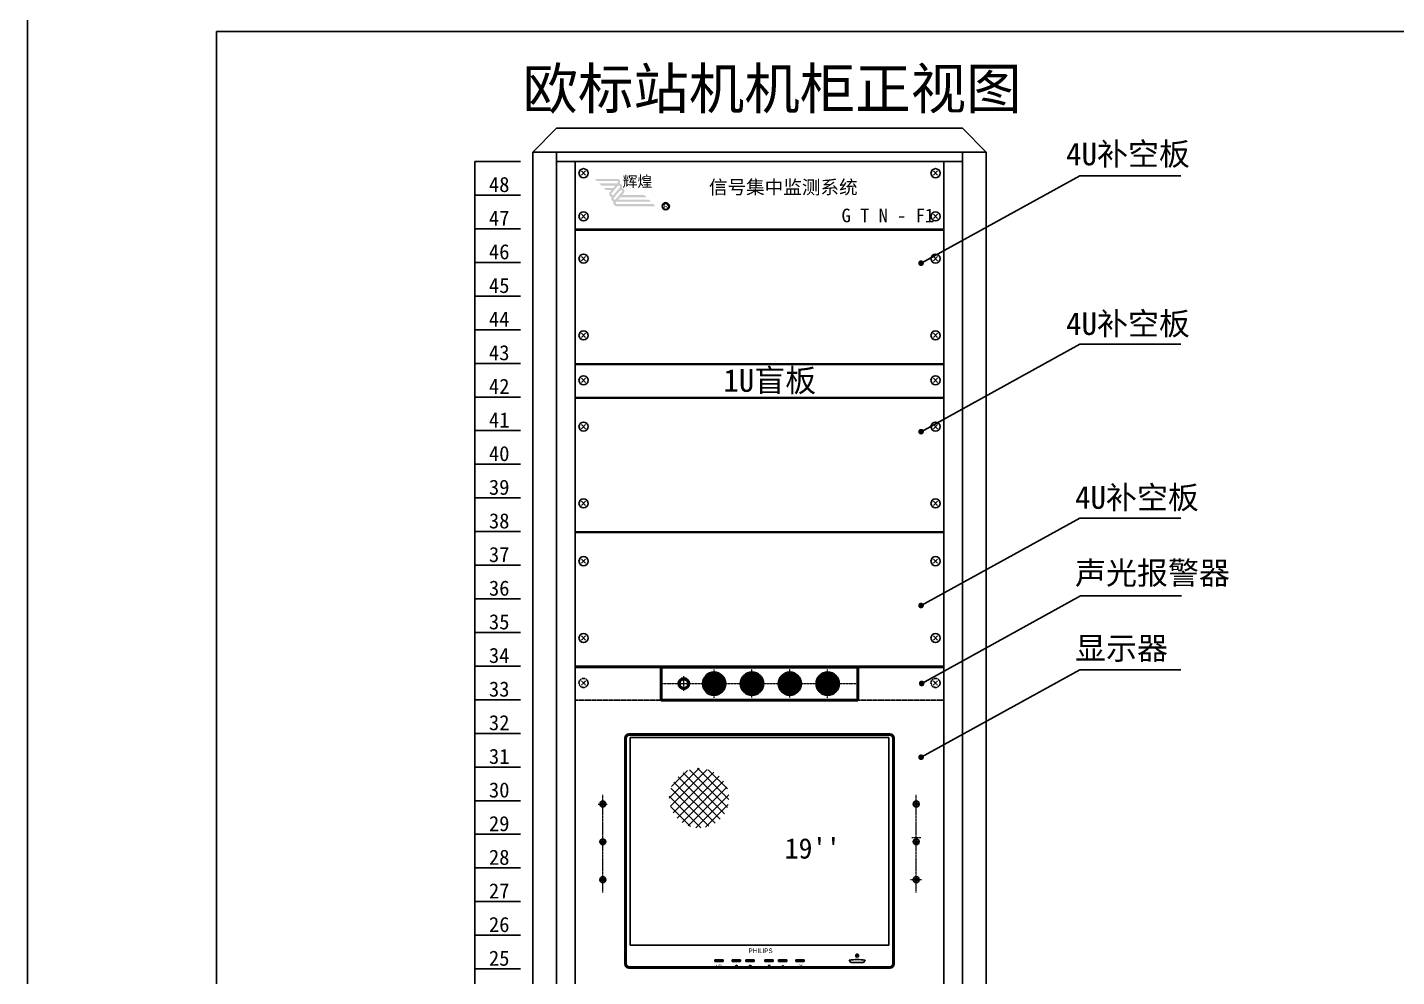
# Model space of a CAD drawing. Extents: x -75138 to 15640, y -12340 to 70479.
# Drawn here: x 3040 to 4848, y -4729 to -3474 of the extents above; entities that cross this region are included whole.
import ezdxf
from ezdxf.enums import TextEntityAlignment as Align

# ---------------------------------------------------------------- set-up
doc = ezdxf.new("R2010")
doc.units = 0
doc.linetypes.add('CENTER', pattern=[2, 1.25, -0.25, 0.25, -0.25])
doc.linetypes.add('PHANTOM2', pattern=[1.25, 0.625, -0.125, 0.125, -0.125, 0.125, -0.125])
doc.layers.get('0').update_dxf_attribs({"linetype": 'CONTINUOUS'})
doc.layers.add('中心线', color=1, linetype='CENTER', lineweight=18)
doc.layers.add('轮廓', color=7, linetype='CONTINUOUS', lineweight=50)
for name, color, linetype in [('假设轮廓', 4, 'PHANTOM2'), ('尺寸线', 3, 'CONTINUOUS'), ('轮廓线', 7, 'CONTINUOUS')]:
    doc.layers.add(name, color=color, linetype=linetype)
doc.styles.add('Ht', font='SIMHEI.TTF')
doc.styles.get("Standard").update_dxf_attribs({"font": 'SIMFANG.TTF'})
doc.styles.add('仿宋', font='SIMFANG.TTF')
doc.styles.add('仿宋3.5', font='SIMFANG.TTF', dxfattribs={"width": 0.7, "height": 3.5})
doc.styles.add('宋体', font='SimSun.ttf')
doc.styles.add('黑', font='SIMHEI.TTF')
doc.dimstyles.new('ISO-25', dxfattribs={"dimtxt": 2.5, "dimasz": 2.5, "dimexe": 1.25, "dimexo": 0.625, "dimtad": 1, "dimdsep": 46, "dimtxsty": 'Standard', "dimcen": 2.5, "dimadec": 0, "dimazin": 0, "dimtfac": 1, "dimtmove": 0, "dimatfit": 3, "dimfxl": 0, "dimarcsym": 0})

# ---------------------------------------------------------------- blocks, each defined once
blk = doc.blocks.new('声光报警器')
for p, q in [((4860.6, 1785.9), (4373.6, 1785.9)), ((4381.7, 1761.2), (4387.4, 1766.9)), ((4381.7, 1766.9), (4387.4, 1761.2)), ((4852.4, 1766.9), (4846.7, 1761.2)), ((4852.4, 1761.2), (4846.7, 1766.9)), ((4860.6, 1741.4), (4373.6, 1741.4))]:
    blk.add_line(p, q)
for centre in [(4384.6, 1764.1), (4849.6, 1764.1)]:
    blk.add_circle(centre, 6)
at = {"layer": '中心线'}
for p, q in [((4517.1, 1753.7), (4517.1, 1773.1)), ((4557.1, 1744.5), (4557.1, 1782)), ((4607.1, 1744.7), (4607.1, 1782.3)), ((4657.1, 1744.7), (4657.1, 1782.3)), ((4707.1, 1744.5), (4707.1, 1782)), ((4487.1, 1763.2), (4747.1, 1763.2))]:
    blk.add_line(p, q, dxfattribs=at)
at = {"layer": '假设轮廓', "color": 3, "linetype": 'ByBlock', "const_width": 15}
blk.add_lwpolyline([(4549.6, 1763.2, 1), (4564.6, 1763.2, 1)], format="xyb", close=True, dxfattribs=at)
at = {"layer": '假设轮廓', "color": 2, "linetype": 'ByBlock', "const_width": 15}
blk.add_lwpolyline([(4599.6, 1763.2, 1), (4614.6, 1763.2, 1)], format="xyb", close=True, dxfattribs=at)
at = {"layer": '假设轮廓', "color": 6, "linetype": 'ByBlock', "const_width": 15}
blk.add_lwpolyline([(4649.6, 1763.2, 1), (4664.6, 1763.2, 1)], format="xyb", close=True, dxfattribs=at)
at = {"layer": '假设轮廓', "color": 1, "linetype": 'ByBlock', "const_width": 15}
blk.add_lwpolyline([(4699.6, 1763.2, 1), (4714.6, 1763.2, 1)], format="xyb", close=True, dxfattribs=at)
at = {"layer": '假设轮廓', "color": 7, "linetype": 'ByBlock'}
blk.add_circle((4557.1, 1763.2), 12, dxfattribs=at)
at = {"layer": '轮廓'}
for p, q in [((4487.1, 1741.4), (4487.1, 1785)), ((4487.1, 1785), (4747.1, 1785)), ((4747.1, 1741.4), (4747.1, 1785)), ((4487.1, 1741.4), (4747.1, 1741.4))]:
    blk.add_line(p, q, dxfattribs=at)
for centre, radius in [((4557.1, 1763.2), 14.5), ((4557.1, 1763.2), 12), ((4607.1, 1763.2), 14.5), ((4607.1, 1763.2), 12), ((4657.1, 1763.2), 14.5), ((4657.1, 1763.2), 12), ((4707.1, 1763.2), 14.5), ((4707.1, 1763.2), 12), ((4517.1, 1763.2), 6.75), ((4517.1, 1763.2), 6)]:
    blk.add_circle(centre, radius, dxfattribs=at)
blk = doc.blocks.new('图框')
blk.add_line((3441.05, 1159.74), (3441.05, 1456.74))
at = {"color": 1, "lineweight": -3}
for p, q in [((3466.05, 1164.74), (3466.05, 1451.74)), ((3466.05, 1451.74), (3856.05, 1451.74))]:
    blk.add_line(p, q, dxfattribs=at)
at = {"style": '仿宋3.5', "width": 0.8}
for tag, p in [('车站站名', (3771.33, 1184.32)), ('图纸名称', (3771.41, 1173.86))]:
    blk.add_attdef(tag, text='', height=4, dxfattribs=at).set_placement(p, align=Align.MIDDLE)

msp = doc.modelspace()

# ---------------------------------------------------------------- hatches: boundary and pattern name
h = msp.add_hatch(color=1)
h.paths.add_polyline_path([(3878, -3710.7, 1), (3887.6, -3710.7, 1)])
h.paths.add_polyline_path([(3886.9, -3710.7, -1), (3878.7, -3710.7, -1)], flags=16)
at = {"layer": '中心线'}
msp.add_hatch(color=1, dxfattribs=at).paths.add_polyline_path([(3818.5, -3677.4, -0.63707), (3819.5, -3679.4), (3809, -3691.9, 0.572844), (3811.4, -3698.5, -0.047054), (3811.8, -3697.9), (3813.6, -3695.7), (3812.1, -3695.7, -0.63707), (3811.2, -3693.7), (3821.7, -3681.3, 0.63707), (3818.5, -3674.6), (3788.9, -3674.6), (3791.8, -3677.4)])
h = msp.add_hatch(color=1, dxfattribs=at)
h.paths.add_polyline_path([(3816.1, -3683.4), (3818.5, -3680.6), (3794.9, -3680.6), (3797.8, -3683.4)])
h.paths.add_polyline_path([(3800.9, -3686.6), (3803.8, -3689.4), (3811, -3689.4), (3813.5, -3686.6)])
h = msp.add_hatch(color=1, dxfattribs=at)
h.paths.add_polyline_path([(3811.8, -3698, 0.572844), (3814.2, -3704.7, -0.047054), (3814.6, -3704), (3816.4, -3701.8), (3814.9, -3701.8, -0.63707), (3814, -3699.9), (3824.5, -3687.4, 0.572844), (3822.1, -3680.8, -0.047054), (3821.7, -3681.4), (3819.8, -3683.6), (3821.3, -3683.6, -0.63707), (3822.3, -3685.6)])
h.paths.add_polyline_path([(3814.6, -3704, 0.63707), (3817.7, -3710.7), (3869, -3710.7), (3866.1, -3707.8), (3817.7, -3707.8, -0.63707), (3816.8, -3705.9), (3827.3, -3693.4, 0.572844), (3824.9, -3686.8, -0.047054), (3824.5, -3687.4), (3822.6, -3689.6), (3824.1, -3689.6, -0.63707), (3825.1, -3691.6)])
h.paths.add_polyline_path([(3822.8, -3698.7), (3857, -3698.7), (3854.1, -3695.8), (3825.2, -3695.8)], flags=16)
h.paths.add_polyline_path([(3820.2, -3701.8), (3817.8, -3704.7), (3863, -3704.7), (3860.1, -3701.8)], flags=16)
at = {"layer": '尺寸线'}
h = msp.add_hatch(dxfattribs=at)
h.set_pattern_fill('NET', color=256, scale=2.75, angle=45, style=0)
h.set_pattern_definition([(45, (-6508.1504, -1762.537), (-6.173926, 6.173926), []), (135, (-6508.1504, -1762.537), (-6.173926, -6.173926), [])])
h.paths.add_polyline_path([(3887.4, -4492.7, 1), (3966.2, -4492.7, 1)])

# ---------------------------------------------------------------- linework, layer by layer
for p, q in [((3738.7, -3607.6), (3707.2, -3639.1)), ((3738.7, -3607.6), (4274.7, -3607.6)), ((4274.7, -3607.6), (4306.2, -3639.1)), ((3707.2, -3639.1), (3707.2, -5842.2)), ((3707.2, -3639.1), (4306.2, -3639.1)), ((3738.7, -3639.1), (3738.7, -5829.7)), ((3738.7, -3651.6), (4274.7, -3651.6)), ((3763.2, -3651.6), (3763.2, -5829.7)), ((4250.2, -3651.6), (4250.2, -5829.7)), ((4274.7, -3639.1), (4274.7, -5829.7)), ((4306.2, -3639.1), (4306.2, -5842.2)), ((3771.4, -3664.1), (3777, -3669.8)), ((3771.4, -3669.8), (3777, -3664.1)), ((4242, -3669.8), (4236.4, -3664.1)), ((4242, -3664.1), (4236.4, -3669.8)), ((3771.4, -3727), (3777, -3721.3)), ((3771.4, -3721.3), (3777, -3727)), ((4242, -3721.3), (4236.4, -3727)), ((4242, -3727), (4236.4, -3721.3)), ((4250.2, -3741.1), (3763.2, -3741.1)), ((4250.2, -3741.1), (3763.2, -3741.1)), ((4250.2, -3742.1), (3763.2, -3742.1)), ((3771.4, -3782.7), (3777, -3777)), ((3771.4, -3777), (3777, -3782.7)), ((4236.4, -3777), (4242, -3782.7)), ((4236.4, -3782.7), (4242, -3777)), ((3771.4, -3878.6), (3777, -3884.3)), ((3771.4, -3884.3), (3777, -3878.6)), ((4236.4, -3884.3), (4242, -3878.6)), ((4236.4, -3878.6), (4242, -3884.3)), ((4250.2, -3919.1), (3763.2, -3919.1)), ((4250.2, -3919.6), (3763.2, -3919.6)), ((3771.4, -3943.4), (3777, -3937.8)), ((3771.4, -3937.8), (3777, -3943.4)), ((4242, -3937.8), (4236.4, -3943.4)), ((4242, -3943.4), (4236.4, -3937.8)), ((4250.2, -3963.3), (3763.2, -3963.3)), ((4250.2, -3964.1), (3763.2, -3964.1)), ((3771.4, -3999), (3777, -4004.7)), ((3771.4, -4004.7), (3777, -3999)), ((4236.4, -4004.7), (4242, -3999)), ((4236.4, -3999), (4242, -4004.7)), ((3771.4, -4106.3), (3777, -4100.6)), ((3771.4, -4100.6), (3777, -4106.3)), ((4236.4, -4100.6), (4242, -4106.3)), ((4236.4, -4106.3), (4242, -4100.6)), ((4250.2, -4141.1), (3763.2, -4141.1)), ((4250.2, -4141.4), (3763.2, -4141.4)), ((4250.2, -4142), (3763.2, -4142)), ((4250.2, -4142), (3763.2, -4142)), ((3771.4, -4182.5), (3777, -4176.9)), ((3771.4, -4176.9), (3777, -4182.5)), ((4236.4, -4176.9), (4242, -4182.5)), ((4236.4, -4182.5), (4242, -4176.9)), ((3771.4, -4278.5), (3777, -4284.1)), ((3771.4, -4284.1), (3777, -4278.5)), ((4236.4, -4284.1), (4242, -4278.5)), ((4236.4, -4278.5), (4242, -4284.1)), ((4250.2, -4318.8), (3763.2, -4318.8)), ((4250.2, -4319.4), (3763.2, -4319.4)), ((4177.6, -4412.6), (3835.7, -4412.6)), ((3835.7, -4412.6), (3835.7, -4686.9)), ((4177.6, -4412.6), (4177.6, -4686.9)), ((4177.6, -4686.9), (3835.7, -4686.9)), ((4135.7, -4701.3), (4135.7, -4698.1)), ((3947.7, -4708.6), (3947.7, -4706.6)), ((3947.7, -4706.6), (3958.7, -4706.6)), ((3947.7, -4708.6), (3958.7, -4708.6)), ((3958.7, -4708.6), (3958.7, -4706.6)), ((3970.7, -4708.6), (3970.7, -4706.6)), ((3970.7, -4706.6), (3981.7, -4706.6)), ((3970.7, -4708.6), (3981.7, -4708.6)), ((3974.6, -4714.9), (3977.1, -4713.5)), ((3974.6, -4714.9), (3977.1, -4716.3)), ((3977.1, -4713.5), (3977.1, -4716.3)), ((3981.7, -4708.6), (3981.7, -4706.6)), ((3988.7, -4706.6), (3999.7, -4706.6)), ((3988.7, -4708.6), (3988.7, -4706.6)), ((3988.7, -4708.6), (3999.7, -4708.6)), ((3996.1, -4714.9), (3993.6, -4713.5)), ((3993.6, -4713.5), (3993.6, -4716.3)), ((3996.1, -4714.9), (3993.6, -4716.3)), ((3999.7, -4708.6), (3999.7, -4706.6)), ((4024.7, -4706.6), (4013.7, -4706.6)), ((4013.7, -4708.6), (4013.7, -4706.6)), ((4024.7, -4708.6), (4013.7, -4708.6)), ((4017.9, -4713.8), (4020.8, -4713.8)), ((4019.3, -4716.3), (4017.9, -4713.8)), ((4019.3, -4716.3), (4020.8, -4713.8)), ((4024.7, -4708.6), (4024.7, -4706.6)), ((4031.7, -4708.6), (4031.7, -4706.6)), ((4042.7, -4706.6), (4031.7, -4706.6)), ((4042.7, -4708.6), (4031.7, -4708.6)), ((4037.6, -4713.8), (4036.2, -4716.3)), ((4036.2, -4716.3), (4039, -4716.3)), ((4037.6, -4713.8), (4039, -4716.3)), ((4042.7, -4708.6), (4042.7, -4706.6)), ((4054.7, -4708.6), (4054.7, -4706.6)), ((4065.7, -4706.6), (4054.7, -4706.6)), ((4065.7, -4708.6), (4054.7, -4708.6)), ((4065.7, -4708.6), (4065.7, -4706.6)), ((4125.2, -4706.6), (4127, -4709.7)), ((4127.8, -4710.1), (4143.5, -4710.1)), ((4146.2, -4706.6), (4144.4, -4709.7))]:
    msp.add_line(p, q)
at = {"color": 0, "linetype": 'Continuous'}
for p, q in [((3797.7, -4499.9), (3797.7, -4501.4)), ((3798.9, -4499.9), (3797.7, -4499.9)), ((3798.9, -4501.4), (3797.7, -4501.4)), ((3798.9, -4499.9), (3798.9, -4498.7)), ((3800.5, -4498.7), (3798.9, -4498.7)), ((3798.9, -4501.4), (3798.9, -4502.6)), ((3800.5, -4502.6), (3798.9, -4502.6)), ((3800.5, -4499.9), (3800.5, -4498.7)), ((3800.5, -4499.9), (3801.7, -4499.9)), ((3800.5, -4501.4), (3800.5, -4502.6)), ((3800.5, -4501.4), (3801.7, -4501.4)), ((3801.7, -4499.9), (3801.7, -4501.4)), ((4211.7, -4499.9), (4211.7, -4501.4)), ((4212.9, -4499.9), (4211.7, -4499.9)), ((4212.9, -4501.4), (4211.7, -4501.4)), ((4212.9, -4499.9), (4212.9, -4498.7)), ((4212.9, -4498.7), (4214.5, -4498.7)), ((4212.9, -4501.4), (4212.9, -4502.6)), ((4212.9, -4502.6), (4214.5, -4502.6)), ((4214.5, -4499.9), (4214.5, -4498.7)), ((4214.5, -4499.9), (4215.7, -4499.9)), ((4214.5, -4501.4), (4215.7, -4501.4)), ((4214.5, -4501.4), (4214.5, -4502.6)), ((4215.7, -4499.9), (4215.7, -4501.4)), ((3797.7, -4549.9), (3797.7, -4551.4)), ((3798.9, -4549.9), (3797.7, -4549.9)), ((3798.9, -4551.4), (3797.7, -4551.4)), ((3798.9, -4549.9), (3798.9, -4548.7)), ((3800.5, -4548.7), (3798.9, -4548.7)), ((3798.9, -4551.4), (3798.9, -4552.6)), ((3800.5, -4552.6), (3798.9, -4552.6)), ((3800.5, -4549.9), (3800.5, -4548.7)), ((3800.5, -4549.9), (3801.7, -4549.9)), ((3800.5, -4551.4), (3800.5, -4552.6)), ((3800.5, -4551.4), (3801.7, -4551.4)), ((3801.7, -4549.9), (3801.7, -4551.4)), ((4211.7, -4549.9), (4211.7, -4551.4)), ((4212.9, -4549.9), (4211.7, -4549.9)), ((4212.9, -4551.4), (4211.7, -4551.4)), ((4212.9, -4549.9), (4212.9, -4548.7)), ((4212.9, -4548.7), (4214.5, -4548.7)), ((4212.9, -4551.4), (4212.9, -4552.6)), ((4212.9, -4552.6), (4214.5, -4552.6)), ((4214.5, -4549.9), (4214.5, -4548.7)), ((4214.5, -4549.9), (4215.7, -4549.9)), ((4214.5, -4551.4), (4215.7, -4551.4)), ((4214.5, -4551.4), (4214.5, -4552.6)), ((4215.7, -4549.9), (4215.7, -4551.4)), ((3797.7, -4599.9), (3797.7, -4601.4)), ((3798.9, -4599.9), (3797.7, -4599.9)), ((3798.9, -4601.4), (3797.7, -4601.4)), ((3798.9, -4599.9), (3798.9, -4598.7)), ((3800.5, -4598.7), (3798.9, -4598.7)), ((3798.9, -4601.4), (3798.9, -4602.6)), ((3800.5, -4602.6), (3798.9, -4602.6)), ((3800.5, -4599.9), (3800.5, -4598.7)), ((3800.5, -4599.9), (3801.7, -4599.9)), ((3800.5, -4601.4), (3800.5, -4602.6)), ((3800.5, -4601.4), (3801.7, -4601.4)), ((3801.7, -4599.9), (3801.7, -4601.4)), ((4211.7, -4599.9), (4211.7, -4601.4)), ((4212.9, -4599.9), (4211.7, -4599.9)), ((4212.9, -4601.4), (4211.7, -4601.4)), ((4212.9, -4599.9), (4212.9, -4598.7)), ((4212.9, -4598.7), (4214.5, -4598.7)), ((4212.9, -4601.4), (4212.9, -4602.6)), ((4212.9, -4602.6), (4214.5, -4602.6)), ((4214.5, -4599.9), (4214.5, -4598.7)), ((4214.5, -4599.9), (4215.7, -4599.9)), ((4214.5, -4601.4), (4215.7, -4601.4)), ((4214.5, -4601.4), (4214.5, -4602.6)), ((4215.7, -4599.9), (4215.7, -4601.4))]:
    msp.add_line(p, q, dxfattribs=at)
for centre in [(3774.2, -3667), (4239.2, -3667), (3774.2, -3724.1), (4239.2, -3724.1), (3774.2, -3779.8), (4239.2, -3779.8), (3774.2, -3881.4), (4239.2, -3881.4), (3774.2, -3940.6), (4239.2, -3940.6), (3774.2, -4001.8), (4239.2, -4001.8), (3774.2, -4103.4), (4239.2, -4103.4), (3774.2, -4179.7), (4239.2, -4179.7), (3774.2, -4281.3), (4239.2, -4281.3)]:
    msp.add_circle(centre, 6)
at = {"color": 1}
for radius in [4.78, 4.1]:
    msp.add_circle((3882.8, -3710.7), radius, dxfattribs=at)
at = {"color": 0, "linetype": 'Continuous'}
for centre in [(3799.7, -4500.6), (4213.7, -4500.6), (3799.7, -4550.6), (4213.7, -4550.6), (3799.7, -4600.6), (4213.7, -4600.6)]:
    msp.add_circle(centre, 3.94, dxfattribs=at)
for centre, radius, start, end in [((4135.7, -4700.9), 1.9, 110.4371, 65.0863), ((4135.7, -4809.9), 103.7, 84.1911, 95.8089), ((4127.8, -4709.1), 1, 210.647, 270), ((4143.5, -4709.1), 1, 270, 329.353)]:
    msp.add_arc(centre, radius, start, end)
at = {"layer": '中心线'}
for p, q in [((3793.5, -4500.6), (3805.4, -4500.6)), ((3799.7, -4617.4), (3799.7, -4488.6)), ((3799.7, -4613.3), (3799.7, -4492.2)), ((4213.7, -4617.4), (4213.7, -4488.6)), ((4213.7, -4613.3), (4213.7, -4492.2)), ((4219.8, -4545.1), (4207.9, -4545.1)), ((4220.7, -4600.6), (4206, -4600.6))]:
    msp.add_line(p, q, dxfattribs=at)
at = {"layer": '尺寸线'}
for p, q in [((3630.8, -3651.6), (3690.8, -3651.6)), ((3630.8, -5785.2), (3630.8, -3651.6)), ((3630.8, -3696.1), (3690.8, -3696.1)), ((3630.8, -3696.1), (3690.8, -3696.1)), ((3630.8, -3740.5), (3690.8, -3740.5)), ((3630.8, -3740.5), (3630.8, -5785.2)), ((3630.8, -3785), (3690.8, -3785)), ((3630.8, -3829.4), (3690.8, -3829.4)), ((3630.8, -3873.9), (3690.8, -3873.9)), ((3630.8, -3918.3), (3690.8, -3918.3)), ((3630.8, -3962.8), (3690.8, -3962.8)), ((3630.8, -4007.2), (3690.8, -4007.2)), ((3630.8, -4051.7), (3690.8, -4051.7)), ((3630.8, -4096.1), (3690.8, -4096.1)), ((3630.8, -4140.6), (3690.8, -4140.6)), ((3630.8, -4185), (3690.8, -4185)), ((3630.8, -4229.5), (3690.8, -4229.5)), ((3630.8, -4273.9), (3690.8, -4273.9)), ((3630.8, -4318.4), (3690.8, -4318.4)), ((3630.8, -4362.8), (3690.8, -4362.8)), ((3630.8, -4407.3), (3690.8, -4407.3)), ((3630.8, -4451.7), (3690.8, -4451.7)), ((3630.8, -4496.2), (3690.8, -4496.2)), ((3630.8, -4540.6), (3690.8, -4540.6)), ((3630.8, -4585.1), (3690.8, -4585.1)), ((3630.8, -4629.5), (3690.8, -4629.5)), ((3630.8, -4674), (3690.8, -4674)), ((3630.8, -4718.4), (3690.8, -4718.4))]:
    msp.add_line(p, q, dxfattribs=at)
at = {"layer": '轮廓'}
for p, q in [((3763.2, -4319.4), (4250.2, -4319.4)), ((4178.7, -4408.6), (3834.7, -4408.6)), ((3829.7, -4413.6), (3829.7, -4711.6)), ((4183.7, -4413.6), (4183.7, -4711.6)), ((3834.7, -4716.6), (4178.7, -4716.6))]:
    msp.add_line(p, q, dxfattribs=at)
for centre, start, end in [((3834.7, -4413.6), 90, 180), ((4178.7, -4413.6), 0, 90), ((3834.7, -4711.6), 180, 270), ((4178.7, -4711.6), 270, 0)]:
    msp.add_arc(centre, 5, start, end, dxfattribs=at)

# ---------------------------------------------------------------- block references
at = {"xscale": 10.00048635606572, "yscale": 10.00048635606618, "zscale": 10.00048635606581}
msp.add_blockref('图框', (-31372.7, -17998), dxfattribs=at)
at = {"layer": '假设轮廓', "color": 7, "linetype": 'ByBlock'}
msp.add_blockref('声光报警器', (-610.4, -6104.7), dxfattribs=at)

# ---------------------------------------------------------------- texts
at = {"char_height": 14, "width": 353.131, "attachment_point": 5, "style": 'Ht'}
for s, insert in [('{\\H1.286x;信号集中监测系统}\\P{\\H1.143x;                 }', (4038.1, -3700.5)), ('{\\H1.143x;          \\H1.125x; G T N - F1}', (4115.7, -3723))]:
    msp.add_mtext(s, dxfattribs=dict(at, insert=insert))
at = {"color": 1, "insert": (3883.1, -3710.6), "char_height": 5.12, "width": 4.713, "attachment_point": 5, "style": '宋体'}
msp.add_mtext('{\\fArial|b0|i0|c0|p32;R}', dxfattribs=at)
at = {"attachment_point": 1}
for s, insert, char_height, width in [('{\\fﾺￚￌﾣﾤ|b0|i0|c134|p2;PHILIPS}', (3992.3, -4691.5), 6, 98.024), ('AUTO', (3949, -4712.9), 2.5, 7.63), ('{\\fￋￎￌﾣﾤ|b0|i0|c134|p54;OK}', (4058, -4712.9), 3, 7.63)]:
    msp.add_mtext(s, dxfattribs=dict(at, insert=insert, char_height=char_height, width=width))
at = {"layer": '中心线', "color": 1, "insert": (3825.8, -3670.7), "char_height": 14.4, "width": 72, "attachment_point": 1}
msp.add_mtext('{\\fSTXingkai|b0|i0|c134|p2;辉煌}', dxfattribs=at)
at = {"layer": '尺寸线', "style": '仿宋'}
for s, p in [('4U补空板', (4411.7, -3656.6)), ('4U补空板', (4411.7, -3880.8)), ('1U盲板', (3958.9, -3955.9)), ('4U补空板', (4423.5, -4110.5)), ('声光报警器', (4423.5, -4210.3)), ('显示器', (4423.5, -4309.6))]:
    msp.add_text(s, height=30, dxfattribs=at).set_placement(p)
at = {"layer": '尺寸线', "char_height": 20, "width": 83.799, "attachment_point": 1}
for s, insert in [('{\\fFangSong_GB2312|b0|i0|c134|p49;48}', (3649.2, -3671.9)), ('{\\fFangSong_GB2312|b0|i0|c134|p49;47}', (3649.2, -3716.4)), ('{\\fFangSong_GB2312|b0|i0|c134|p49;46}', (3649.2, -3760.8)), ('{\\fFangSong_GB2312|b0|i0|c134|p49;45}', (3649.2, -3805.3)), ('{\\fFangSong_GB2312|b0|i0|c134|p49;44}', (3649.2, -3849.7)), ('{\\fFangSong_GB2312|b0|i0|c134|p49;43}', (3649.2, -3894.2)), ('{\\fFangSong_GB2312|b0|i0|c134|p49;42}', (3649.2, -3938.6)), ('{\\fFangSong_GB2312|b0|i0|c134|p49;41}', (3649.2, -3983.1)), ('{\\fFangSong_GB2312|b0|i0|c134|p49;40}', (3649.2, -4027.5)), ('{\\fFangSong_GB2312|b0|i0|c134|p49;39}', (3649.2, -4072)), ('{\\fFangSong_GB2312|b0|i0|c134|p49;38}', (3649.2, -4116.4)), ('{\\fFangSong_GB2312|b0|i0|c134|p49;37}', (3649.2, -4160.9)), ('{\\fFangSong_GB2312|b0|i0|c134|p49;36}', (3649.2, -4205.3)), ('{\\fFangSong_GB2312|b0|i0|c134|p49;35}', (3649.2, -4249.8)), ('{\\fFangSong_GB2312|b0|i0|c134|p49;34}', (3649.2, -4294.2)), ('{\\fFangSong_GB2312|b0|i0|c134|p49;33}', (3649.2, -4338.7)), ('{\\fFangSong_GB2312|b0|i0|c134|p49;32}', (3649.2, -4383.1)), ('{\\fFangSong_GB2312|b0|i0|c134|p49;31}', (3649.2, -4427.6)), ('{\\fFangSong_GB2312|b0|i0|c134|p49;30}', (3649.2, -4472)), ('{\\fFangSong_GB2312|b0|i0|c134|p49;29}', (3649.2, -4516.5)), ('{\\fFangSong_GB2312|b0|i0|c134|p49;28}', (3649.2, -4560.9)), ('{\\fFangSong_GB2312|b0|i0|c134|p49;27}', (3649.2, -4605.4)), ('{\\fFangSong_GB2312|b0|i0|c134|p49;26}', (3649.2, -4649.8)), ('{\\fFangSong_GB2312|b0|i0|c134|p49;25}', (3649.2, -4694.3))]:
    msp.add_mtext(s, dxfattribs=dict(at, insert=insert))
at = {"layer": '轮廓', "insert": (4039.9, -4545.7), "char_height": 27, "width": 82.874, "attachment_point": 1}
msp.add_mtext("19''", dxfattribs=at)
at = {"layer": '轮廓线', "insert": (4023.2, -3558.3), "char_height": 53.72, "width": 763.256, "attachment_point": 5, "style": '黑'}
msp.add_mtext('欧标站机机柜正视图', dxfattribs=at)

# ---------------------------------------------------------------- leaders
at = {"layer": '尺寸线'}
for points in [[(4220.1, -3785.9), (4429.9, -3670.4), (4563.2, -3670.4)], [(4220.1, -4008.6), (4429.9, -3893), (4563.2, -3893)], [(4220.1, -4238.3), (4429.9, -4122.8), (4563.2, -4122.8)], [(4220.9, -4341.3), (4430.7, -4225.7), (4564, -4225.7)], [(4220.1, -4438.8), (4429.9, -4323.3), (4563.2, -4323.3)]]:
    msp.add_leader(points, dimstyle='ISO-25', override={"dimscale": 12, "dimtad": 0, "dimldrblk": 'DotSmall'}, dxfattribs=at)

doc.saveas('drawing.dxf')
